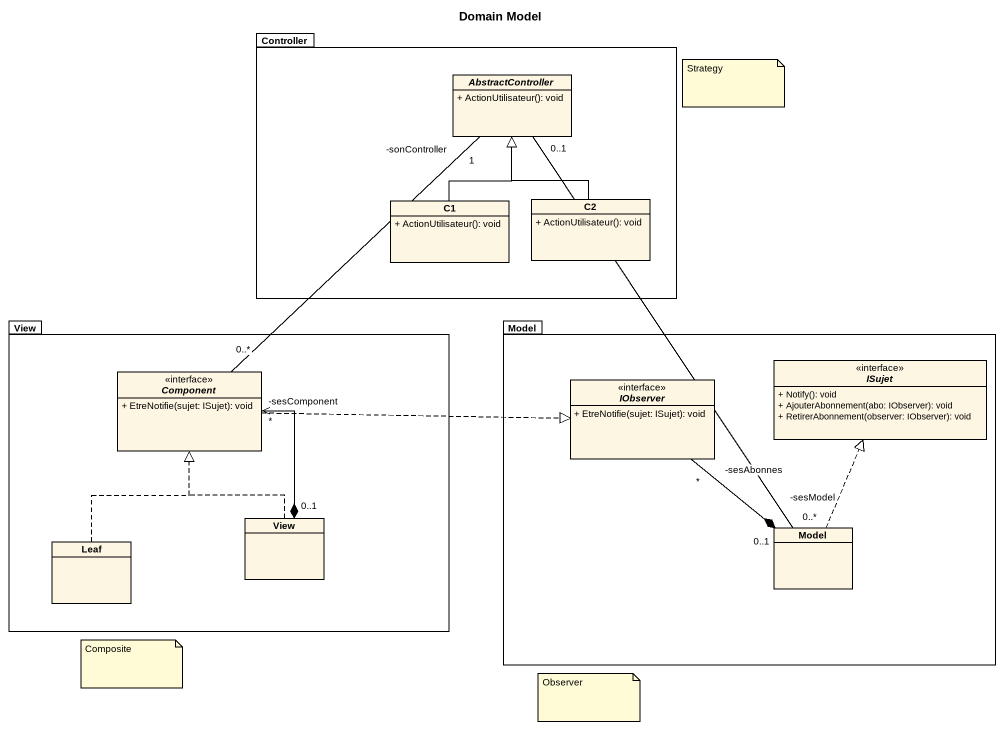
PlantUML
@startuml
title Domain Model
hide circle
hide empty members
skinparam classAttributeIconSize 0
package Controller {
  abstract class AbstractController {
    + ActionUtilisateur(): void
  }
  class C1 {
    + ActionUtilisateur(): void
  }
  class C2 {
    + ActionUtilisateur(): void
  }
}
package View {
  interface "Component" as Component_ <<interface>> {
    + EtreNotifie(sujet: ISujet): void
  }
  class Leaf
  class "View" as View_2
}
package Model {
  interface IObserver <<interface>> {
    + EtreNotifie(sujet: ISujet): void
  }
  interface ISujet <<interface>> {
    + Notify(): void
    + AjouterAbonnement(abo: IObserver): void
    + RetirerAbonnement(observer: IObserver): void
  }
  class "Model" as Model_2
}
AbstractController "0..1" -- "-sesModel\n0..*" Model_2
C1 -up-|> AbstractController
C2 -up-|> AbstractController
Component_ "0..*" -up- "-sonController\n1" AbstractController
Component_ .right.|> IObserver
Component_ "-sesComponent\n*" <--* "0..1" View_2
IObserver "-sesAbonnes\n*" --* "0..1" Model_2
Leaf .up.|> Component_
View_2 .up.|> Component_
Model_2 .up.|> ISujet
note as N1
  Strategy
end note
note as N2
  Composite
end note
note as N3
  Observer
end note
@enduml
